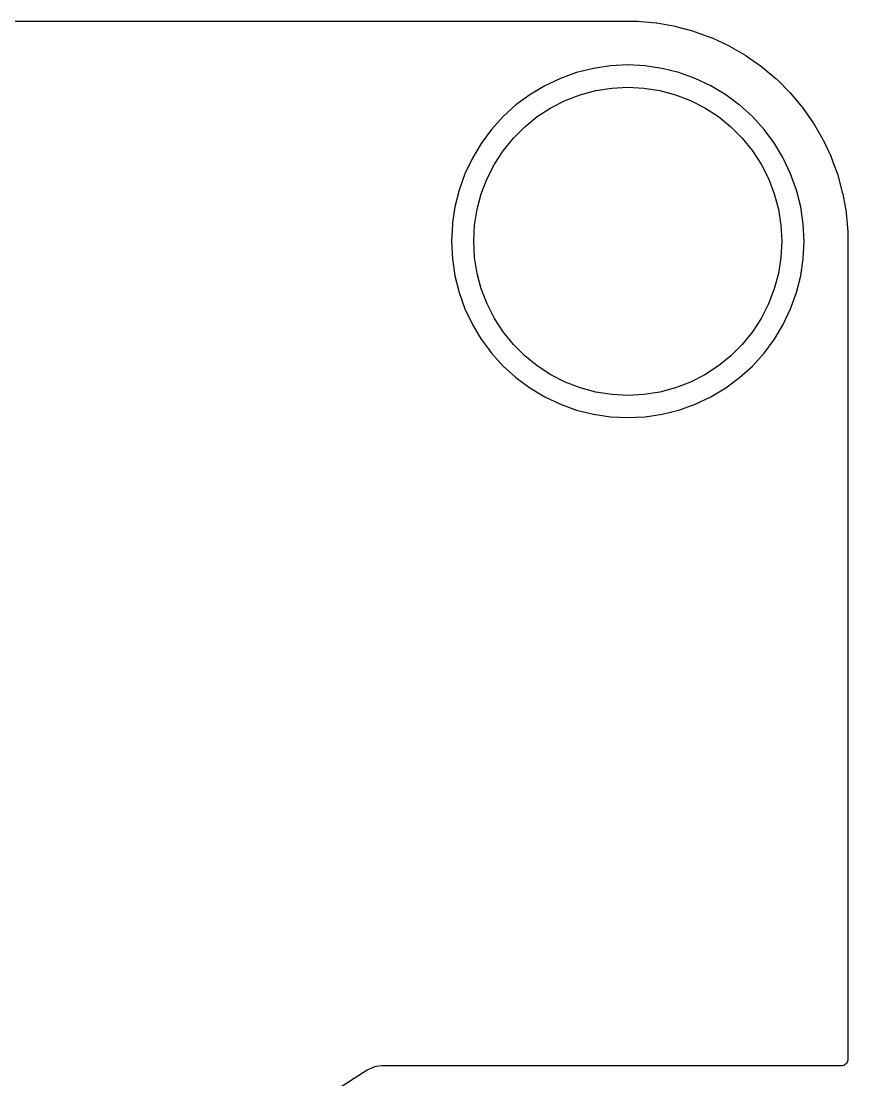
# Model space of a CAD drawing. Extents: x 70 to 224, y -154 to -54.
# Drawn here: x 205.11 to 223.9, y -78.19 to -54.15 of the extents above; entities that cross this region are included whole.
import ezdxf

# ---------------------------------------------------------------- set-up
doc = ezdxf.new("R2010")
doc.units = 0
doc.layers.add('BLACK', color=7, linetype='CONTINUOUS')

msp = doc.modelspace()

# ---------------------------------------------------------------- linework, layer by layer
at = {"layer": 'BLACK', "linetype": 'CONTINUOUS'}
for p, q in [((108.90071, -54.15), (218.89929, -54.15)), ((218.89929, -54.15), (218.900641, -54.150006)), ((218.900641, -54.150006), (219.113481, -54.152328)), ((219.113481, -54.152328), (219.122915, -54.152792)), ((219.122915, -54.152792), (219.547552, -54.189943)), ((219.547552, -54.189943), (219.55827, -54.191354)), ((219.55827, -54.191354), (219.977393, -54.265256)), ((219.977393, -54.265256), (219.987921, -54.26759)), ((219.987921, -54.26759), (220.399033, -54.377747)), ((220.399033, -54.377747), (220.409322, -54.380992)), ((220.409322, -54.380992), (220.809255, -54.526555)), ((220.809255, -54.526555), (220.819221, -54.530683)), ((220.819221, -54.530683), (221.204942, -54.710547)), ((221.204942, -54.710547), (221.214528, -54.715538)), ((221.214528, -54.715538), (221.583088, -54.928326)), ((221.583088, -54.928326), (221.592203, -54.934132)), ((221.592203, -54.934132), (221.94082, -55.178237)), ((218.118593, -55.221637), (217.737315, -55.317143)), ((218.5074, -55.163963), (218.118593, -55.221637)), ((218.507403, -55.163962), (218.5074, -55.163963)), ((218.507409, -55.163962), (218.507403, -55.163962)), ((218.9, -55.144675), (218.507409, -55.163962)), ((219.292591, -55.163962), (218.9, -55.144675)), ((219.292597, -55.163962), (219.292591, -55.163962)), ((219.292599, -55.163963), (219.292597, -55.163962)), ((219.433212, -55.184821), (219.292599, -55.163963)), ((219.6814, -55.221636), (219.433212, -55.184821)), ((219.681401, -55.221636), (219.6814, -55.221636)), ((219.681406, -55.221637), (219.681401, -55.221636)), ((220.062684, -55.317143), (219.681406, -55.221637)), ((221.94082, -55.178237), (221.949401, -55.184821)), ((221.949401, -55.184821), (222.264907, -55.449562)), ((217.367227, -55.449562), (217.011899, -55.61762)), ((217.367229, -55.449561), (217.367227, -55.449562)), ((217.737315, -55.317143), (217.367229, -55.449561)), ((220.43277, -55.449561), (220.062684, -55.317143)), ((220.432772, -55.449562), (220.43277, -55.449561)), ((220.7881, -55.61762), (220.432772, -55.449562)), ((222.264907, -55.449562), (222.27542, -55.458383)), ((222.27542, -55.458383), (222.283395, -55.465692)), ((222.283395, -55.465692), (222.584307, -55.766604)), ((217.011899, -55.61762), (216.674763, -55.819692)), ((217.818441, -55.821302), (218.172309, -55.726483)), ((218.172309, -55.726483), (218.53415, -55.669173)), ((218.53415, -55.669173), (218.9, -55.65)), ((218.9, -55.65), (219.26585, -55.669173)), ((219.26585, -55.669173), (219.627691, -55.726483)), ((219.627691, -55.726483), (219.981559, -55.821302)), ((221.125236, -55.819692), (220.7881, -55.61762)), ((222.584307, -55.766604), (222.591616, -55.774579)), ((222.591616, -55.774579), (222.865177, -56.100597)), ((216.674763, -55.819692), (216.359043, -56.053846)), ((217.15, -56.118911), (217.476422, -55.952591)), ((217.476422, -55.952591), (217.818441, -55.821302)), ((219.981559, -55.821302), (220.323578, -55.952591)), ((220.323578, -55.952591), (220.65, -56.118911)), ((221.125239, -55.819694), (221.125236, -55.819692)), ((221.434137, -56.048789), (221.125239, -55.819694)), ((216.359043, -56.053846), (216.067807, -56.317807)), ((216.842752, -56.318441), (217.15, -56.118911)), ((220.65, -56.118911), (220.957248, -56.318441)), ((221.440956, -56.053846), (221.434137, -56.048789)), ((221.732192, -56.317807), (221.440956, -56.053846)), ((222.865177, -56.100597), (222.871762, -56.109179)), ((222.871762, -56.109179), (223.115864, -56.457792)), ((216.067807, -56.317807), (215.803846, -56.609043)), ((216.558043, -56.548993), (216.842752, -56.318441)), ((220.957248, -56.318441), (221.241957, -56.548993)), ((221.996153, -56.609043), (221.732192, -56.317807)), ((223.115864, -56.457792), (223.121676, -56.466916)), ((223.121676, -56.466916), (223.334459, -56.835467)), ((215.803846, -56.609043), (215.569692, -56.924763)), ((216.298993, -56.808043), (216.558043, -56.548993)), ((221.241957, -56.548993), (221.501007, -56.808043)), ((221.996158, -56.609049), (221.996153, -56.609043)), ((222.171186, -56.845047), (221.996158, -56.609049)), ((215.569692, -56.924763), (215.36762, -57.261899)), ((216.068441, -57.092752), (216.298993, -56.808043)), ((221.501007, -56.808043), (221.731559, -57.092752)), ((222.230307, -56.924763), (222.171186, -56.845047)), ((222.41373, -57.230786), (222.230307, -56.924763)), ((223.334459, -56.835467), (223.339454, -56.845062)), ((223.339454, -56.845062), (223.51931, -57.230764)), ((215.868911, -57.4), (216.068441, -57.092752)), ((221.731559, -57.092752), (221.931089, -57.4)), ((215.36762, -57.261899), (215.199562, -57.617227)), ((215.702591, -57.726422), (215.868911, -57.4)), ((221.931089, -57.4), (222.097409, -57.726422)), ((222.432381, -57.261903), (222.41373, -57.230786)), ((222.600438, -57.617228), (222.432381, -57.261903)), ((223.51931, -57.230764), (223.523448, -57.240756)), ((223.523448, -57.240756), (223.592882, -57.431522)), ((223.592882, -57.431522), (223.669003, -57.640664)), ((215.199561, -57.617229), (215.067143, -57.987315)), ((215.199562, -57.617227), (215.199561, -57.617229)), ((222.732857, -57.987316), (222.600438, -57.617228)), ((223.669003, -57.640664), (223.672256, -57.65098)), ((223.672256, -57.65098), (223.782405, -58.062061)), ((215.571302, -58.068441), (215.702591, -57.726422)), ((222.097409, -57.726422), (222.228698, -58.068441)), ((215.067143, -57.987315), (214.971637, -58.368593)), ((215.476483, -58.422309), (215.571302, -58.068441)), ((222.228698, -58.068441), (222.323517, -58.422309)), ((222.828364, -58.3686), (222.732857, -57.987316)), ((223.782405, -58.062061), (223.784746, -58.072623)), ((223.784746, -58.072623), (223.858644, -58.491725)), ((214.971637, -58.368593), (214.919186, -58.722194)), ((215.419173, -58.78415), (215.476483, -58.422309)), ((222.323517, -58.422309), (222.380827, -58.78415)), ((222.886038, -58.757409), (222.828364, -58.3686)), ((223.858644, -58.491725), (223.860056, -58.50245)), ((223.860056, -58.50245), (223.897206, -58.927073)), ((214.913962, -58.757409), (214.894675, -59.15)), ((214.919186, -58.722194), (214.913962, -58.757409)), ((215.4, -59.15), (215.419173, -58.78415)), ((222.380827, -58.78415), (222.4, -59.15)), ((222.905325, -59.15), (222.886038, -58.757409)), ((214.894675, -59.15), (214.913962, -59.542591)), ((215.419173, -59.51585), (215.4, -59.15)), ((222.4, -59.15), (222.380827, -59.51585)), ((222.886038, -59.542591), (222.905325, -59.15)), ((223.897206, -58.927073), (223.897671, -58.936527)), ((223.897671, -58.936527), (223.899993, -59.149357)), ((223.899993, -59.149357), (223.9, -59.15071)), ((223.9, -59.15071), (223.9, -77.749239)), ((214.913962, -59.542591), (214.913962, -59.542597)), ((214.913962, -59.542597), (214.913963, -59.542599)), ((214.913963, -59.542599), (214.971637, -59.931406)), ((215.476483, -59.877691), (215.419173, -59.51585)), ((222.380827, -59.51585), (222.323517, -59.877691)), ((222.828364, -59.9314), (222.886038, -59.542591)), ((214.971637, -59.931406), (215.067143, -60.312684)), ((215.571302, -60.231559), (215.476483, -59.877691)), ((222.323517, -59.877691), (222.228698, -60.231559)), ((222.732857, -60.312684), (222.828364, -59.9314)), ((215.067143, -60.312684), (215.199561, -60.68277)), ((215.702591, -60.573578), (215.571302, -60.231559)), ((222.228698, -60.231559), (222.097409, -60.573578)), ((222.600438, -60.682772), (222.732857, -60.312684)), ((215.868911, -60.9), (215.702591, -60.573578)), ((222.097409, -60.573578), (221.931089, -60.9)), ((215.199561, -60.68277), (215.199562, -60.682772)), ((215.199562, -60.682772), (215.36762, -61.0381)), ((222.432381, -61.038097), (222.600438, -60.682772)), ((215.36762, -61.0381), (215.531875, -61.312142)), ((216.068441, -61.207248), (215.868911, -60.9)), ((221.931089, -60.9), (221.731559, -61.207248)), ((222.230306, -61.375239), (222.432381, -61.038097)), ((215.531875, -61.312142), (215.569694, -61.375239)), ((216.298993, -61.491957), (216.068441, -61.207248)), ((221.731559, -61.207248), (221.501007, -61.491957)), ((215.569694, -61.375239), (215.726515, -61.586688)), ((216.558043, -61.751007), (216.298993, -61.491957)), ((221.501007, -61.491957), (221.241957, -61.751007)), ((221.996158, -61.690951), (222.230306, -61.375239)), ((215.726515, -61.586688), (215.803846, -61.690956)), ((215.803846, -61.690956), (216.067807, -61.982192)), ((216.842752, -61.981559), (216.558043, -61.751007)), ((221.241957, -61.751007), (220.957248, -61.981559)), ((221.732192, -61.982192), (221.996158, -61.690951)), ((216.067807, -61.982192), (216.3486, -62.236688)), ((217.15, -62.181089), (216.842752, -61.981559)), ((220.957248, -61.981559), (220.65, -62.181089)), ((221.440951, -62.246158), (221.732192, -61.982192)), ((216.3486, -62.236688), (216.359049, -62.246158)), ((216.359049, -62.246158), (216.674761, -62.480306)), ((217.476422, -62.347409), (217.15, -62.181089)), ((220.65, -62.181089), (220.323578, -62.347409)), ((221.125239, -62.480306), (221.440951, -62.246158)), ((216.674761, -62.480306), (216.787141, -62.547664)), ((217.818441, -62.478698), (217.476422, -62.347409)), ((218.172309, -62.573517), (217.818441, -62.478698)), ((219.981559, -62.478698), (219.627691, -62.573517)), ((220.323578, -62.347409), (219.981559, -62.478698)), ((220.788097, -62.682381), (221.125239, -62.480306)), ((216.787141, -62.547664), (217.011899, -62.682379)), ((217.011899, -62.682379), (217.011902, -62.68238)), ((217.011902, -62.68238), (217.011903, -62.682381)), ((217.011903, -62.682381), (217.367228, -62.850438)), ((218.53415, -62.630827), (218.172309, -62.573517)), ((218.9, -62.65), (218.53415, -62.630827)), ((219.26585, -62.630827), (218.9, -62.65)), ((219.627691, -62.573517), (219.26585, -62.630827)), ((220.432772, -62.850438), (220.788097, -62.682381)), ((217.367228, -62.850438), (217.737316, -62.982857)), ((217.737316, -62.982857), (218.1186, -63.078364)), ((219.6814, -63.078364), (220.062684, -62.982857)), ((220.062684, -62.982857), (220.432772, -62.850438)), ((218.1186, -63.078364), (218.507409, -63.136038)), ((218.507409, -63.136038), (218.9, -63.155325)), ((218.9, -63.155325), (219.292591, -63.136038)), ((219.292591, -63.136038), (219.6814, -63.078364)), ((213.176295, -77.89358), (213.109458, -77.913136)), ((213.318248, -77.873239), (213.176295, -77.89358)), ((223.776, -77.873239), (213.318248, -77.873239)), ((223.827511, -77.862033), (223.776, -77.873239)), ((223.880315, -77.816278), (223.827511, -77.862033)), ((223.9, -77.749239), (223.880315, -77.816278)), ((212.896214, -78.02546), (209.566926, -80.156204)), ((212.978915, -77.97253), (212.896213, -78.025459)), ((212.896213, -78.025459), (212.896214, -78.02546)), ((212.978919, -77.972528), (212.978915, -77.97253)), ((213.109457, -77.913136), (212.978919, -77.972528)), ((213.109458, -77.913136), (213.109457, -77.913136))]:
    msp.add_line(p, q, dxfattribs=at)

doc.saveas('drawing.dxf')
